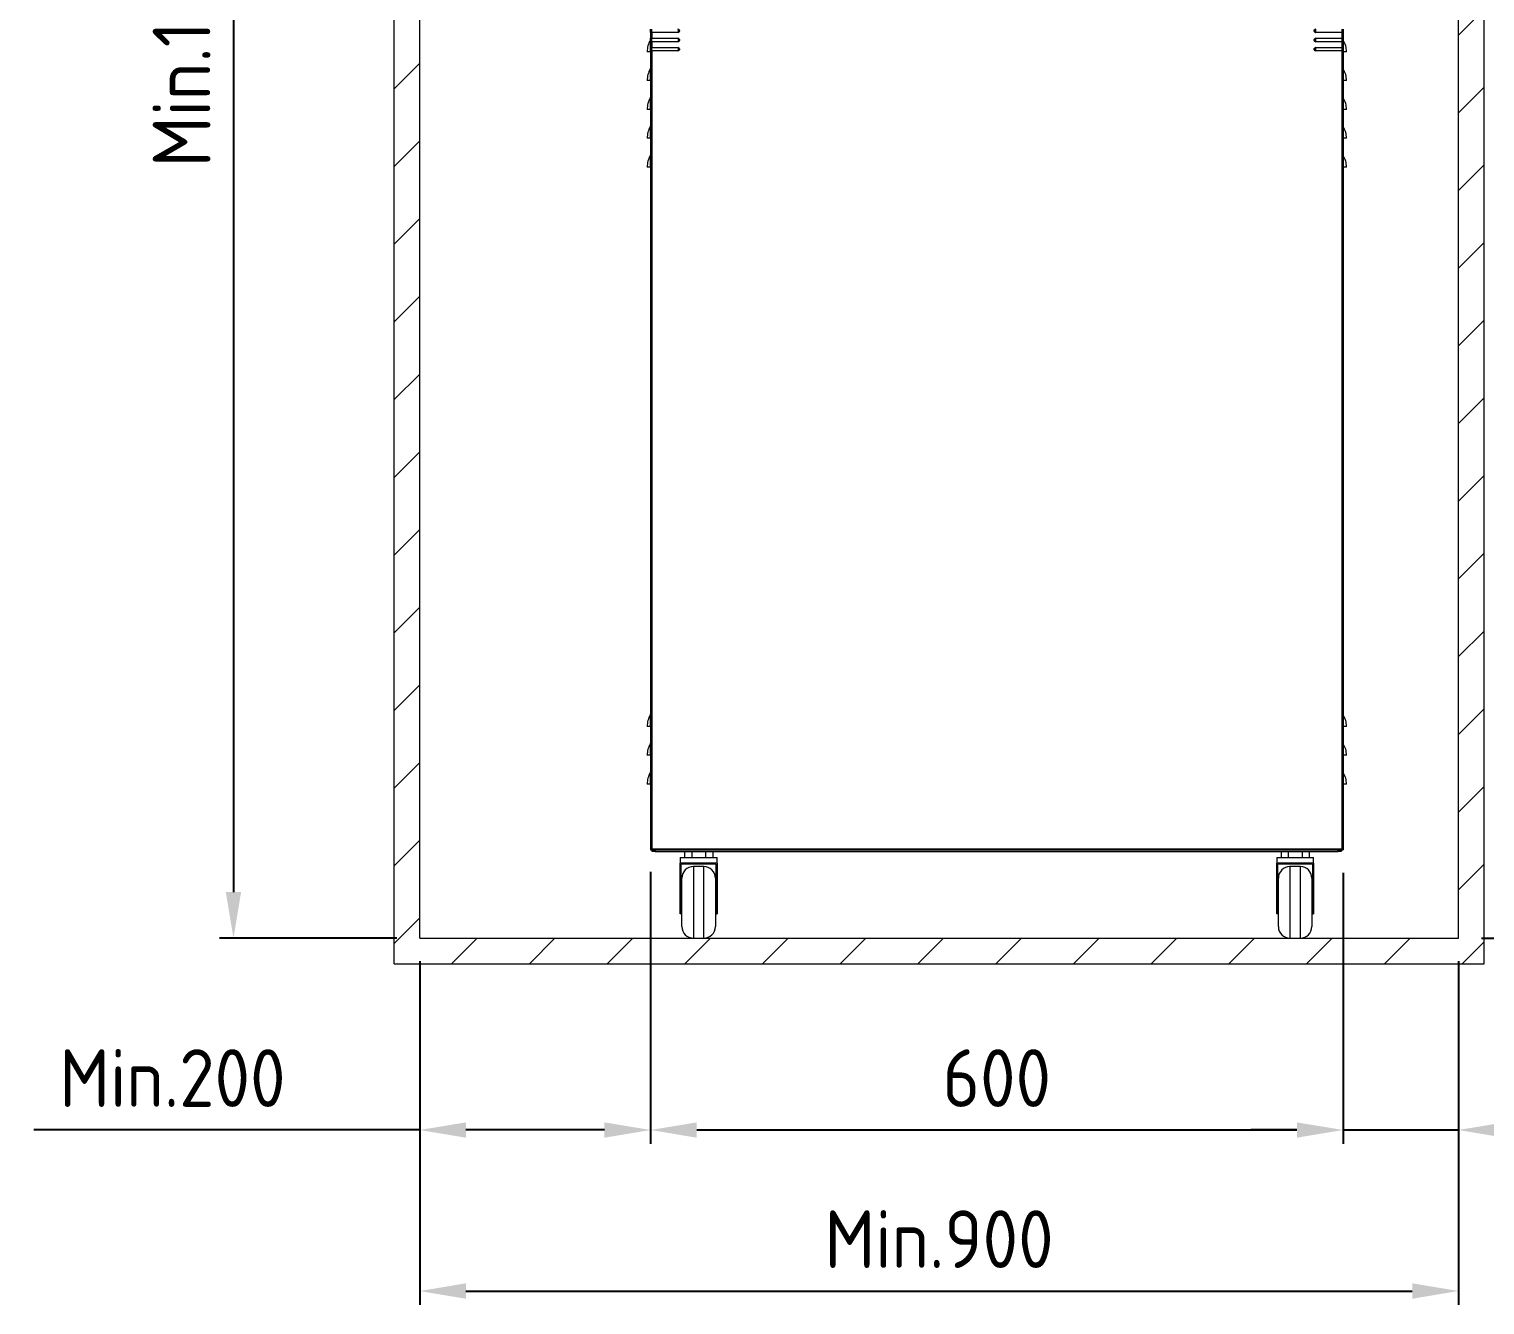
# Model space of a CAD drawing. Header units: millimetres. Extents: x 0 to 5860, y 0 to 4120.
# Drawn here: x 1856 to 3118, y 942 to 2048 of the extents above; entities that cross this region are included whole.
import ezdxf

# ---------------------------------------------------------------- set-up
doc = ezdxf.new("R2010")
doc.units = ezdxf.units.MM
doc.layers.get('0').update_dxf_attribs({"lineweight": 15})
doc.layers.add('D', color=3, linetype='Continuous', lineweight=13)
doc.layers.add('S', color=4, linetype='Continuous', lineweight=15)
doc.styles.add('STU25', font='isocp2.shx')
doc.dimstyles.new('STU25', dxfattribs={"dimscale": 20, "dimtxt": 2.5, "dimasz": 2, "dimexe": 0.6, "dimexo": 1, "dimgap": 1, "dimtad": 1, "dimdsep": 46, "dimtxsty": 'STU25', "dimcen": 2, "dimazin": 2, "dimtfac": 1, "dimtmove": 0, "dimatfit": 3, "dimfxl": 0, "dimtolj": 1, "dimtzin": 0, "dimarcsym": 0})

# ---------------------------------------------------------------- blocks, each defined once
blk = doc.blocks.new('*D5')
at = {"layer": 'D', "color": 0, "lineweight": -2}
for p, q in [((2174.6, 2811.3), (2021.2, 2811.3)), ((2033.2, 2771.3), (2033.2, 1300.3)), ((2174.6, 1260.3), (2021.2, 1260.3))]:
    blk.add_line(p, q, dxfattribs=at)
at = {"layer": 'D', "color": 0}
for points in [[(2026.5, 2771.3), (2039.8, 2771.3), (2033.2, 2811.3)], [(2026.5, 1300.3), (2039.8, 1300.3), (2033.2, 1260.3)]]:
    blk.add_solid(points, dxfattribs=at)
at = {"layer": 'Defpoints', "color": 0}
for p in [(2194.6, 2811.3), (2033.2, 1260.3), (2194.6, 1260.3)]:
    blk.add_point(p, dxfattribs=at)
at = {"layer": 'D', "color": 0, "insert": (1988.2, 2035.8), "char_height": 50, "attachment_point": 5, "rotation": 90, "style": 'STU25'}
blk.add_mtext('\\A1;Min.1551', dxfattribs=at)
blk = doc.blocks.new('*D6')
at = {"layer": 'D', "color": 0, "lineweight": -2}
for p, q in [((3013.6, 2240.3), (3324.9, 2240.3)), ((3312.9, 1300.3), (3312.9, 2200.3)), ((3114.6, 1260.3), (3324.9, 1260.3))]:
    blk.add_line(p, q, dxfattribs=at)
at = {"layer": 'D', "color": 0}
for points in [[(3306.2, 2200.3), (3319.5, 2200.3), (3312.9, 2240.3)], [(3306.2, 1300.3), (3319.5, 1300.3), (3312.9, 1260.3)]]:
    blk.add_solid(points, dxfattribs=at)
at = {"layer": 'Defpoints', "color": 0}
for p in [(2993.6, 2240.3), (3312.9, 2240.3), (3094.6, 1260.3)]:
    blk.add_point(p, dxfattribs=at)
at = {"layer": 'D', "color": 0, "insert": (3267.9, 1750.3), "char_height": 50, "attachment_point": 5, "rotation": 90, "style": 'STU25'}
blk.add_mtext('\\A1;980', dxfattribs=at)
blk = doc.blocks.new('*D7')
at = {"layer": 'D', "color": 0, "lineweight": -2}
for p, q in [((2194.6, 1240.3), (2194.6, 942.4)), ((3094.6, 1240.3), (3094.6, 942.4)), ((2234.6, 954.4), (3054.6, 954.4))]:
    blk.add_line(p, q, dxfattribs=at)
at = {"layer": 'D', "color": 0}
for points in [[(2234.6, 961.1), (2234.6, 947.7), (2194.6, 954.4)], [(3054.6, 961.1), (3054.6, 947.7), (3094.6, 954.4)]]:
    blk.add_solid(points, dxfattribs=at)
at = {"layer": 'Defpoints', "color": 0}
for p in [(2194.6, 1260.3), (3094.6, 1260.3), (3094.6, 954.4)]:
    blk.add_point(p, dxfattribs=at)
at = {"layer": 'D', "color": 0, "insert": (2644.6, 999.4), "char_height": 50, "attachment_point": 5, "style": 'STU25'}
blk.add_mtext('\\A1;Min.900', dxfattribs=at)
blk = doc.blocks.new('*D8')
at = {"layer": 'D', "color": 0, "lineweight": -2}
for p, q in [((2394.6, 1317.8), (2394.6, 1082)), ((2994.6, 1316.8), (2994.6, 1082)), ((2434.6, 1094), (2954.6, 1094))]:
    blk.add_line(p, q, dxfattribs=at)
at = {"layer": 'D', "color": 0}
for points in [[(2434.6, 1100.6), (2434.6, 1087.3), (2394.6, 1094)], [(2954.6, 1100.6), (2954.6, 1087.3), (2994.6, 1094)]]:
    blk.add_solid(points, dxfattribs=at)
at = {"layer": 'Defpoints', "color": 0}
for p in [(2394.6, 1337.8), (2994.6, 1336.8), (2994.6, 1094)]:
    blk.add_point(p, dxfattribs=at)
at = {"layer": 'D', "color": 0, "insert": (2694.6, 1139), "char_height": 50, "attachment_point": 5, "style": 'STU25'}
blk.add_mtext('\\A1;600', dxfattribs=at)
blk = doc.blocks.new('*D9')
at = {"layer": 'D', "color": 0, "lineweight": -2}
for p, q in [((2394.6, 1317.8), (2394.6, 1082)), ((2194.6, 1240.3), (2194.6, 1082)), ((2194.6, 1094), (1860.2, 1094)), ((2354.6, 1094), (2234.6, 1094))]:
    blk.add_line(p, q, dxfattribs=at)
at = {"layer": 'D', "color": 0}
for points in [[(2234.6, 1100.6), (2234.6, 1087.3), (2194.6, 1094)], [(2354.6, 1100.6), (2354.6, 1087.3), (2394.6, 1094)]]:
    blk.add_solid(points, dxfattribs=at)
at = {"layer": 'Defpoints', "color": 0}
for p in [(2394.6, 1337.8), (2194.6, 1260.3), (2394.6, 1094)]:
    blk.add_point(p, dxfattribs=at)
at = {"layer": 'D', "color": 0, "insert": (1980.3, 1139), "char_height": 50, "attachment_point": 5, "style": 'STU25'}
blk.add_mtext('\\A1;Min.200', dxfattribs=at)
blk = doc.blocks.new('*D10')
at = {"layer": 'D', "color": 0, "lineweight": -2}
for p, q in [((2994.6, 1316.8), (2994.6, 1082)), ((3094.6, 1240.3), (3094.6, 1082)), ((2954.6, 1094), (2914.6, 1094)), ((2994.6, 1094), (3094.6, 1094)), ((3134.6, 1094), (3404.7, 1094))]:
    blk.add_line(p, q, dxfattribs=at)
at = {"layer": 'D', "color": 0}
for points in [[(2954.6, 1100.6), (2954.6, 1087.3), (2994.6, 1094)], [(3134.6, 1100.6), (3134.6, 1087.3), (3094.6, 1094)]]:
    blk.add_solid(points, dxfattribs=at)
at = {"layer": 'Defpoints', "color": 0}
for p in [(2994.6, 1336.8), (3094.6, 1260.3), (3094.6, 1094)]:
    blk.add_point(p, dxfattribs=at)
at = {"layer": 'D', "color": 0, "insert": (3289.6, 1139), "char_height": 50, "attachment_point": 5, "style": 'STU25'}
blk.add_mtext('\\A1;Min.100', dxfattribs=at)
blk = doc.blocks.new('FRHYR')
at = {"color": 7, "linetype": 'Continuous', "lineweight": 15}
for p, q in [((2480.6, -2965.2), (2480.6, -2962.2)), ((3080.6, -2962.2), (3080.6, -2965.2)), ((2480.5, -2981.8), (2480.5, -2971.8)), ((2480.6, -2965.2), (2480.6, -2970.2)), ((2481.6, -2965.2), (2480.6, -2965.2)), ((2480.6, -2973.2), (2480.6, -2970.2)), ((2480.6, -2970.2), (2481.6, -2970.2)), ((2480.6, -2973.2), (2480.6, -2978.2)), ((2481.6, -2973.2), (2480.6, -2973.2)), ((2504.1, -2965.2), (2481.6, -2965.2)), ((2481.6, -2965.2), (2481.6, -2970.2)), ((2481.6, -2970.2), (2504.1, -2970.2)), ((2504.1, -2973.2), (2481.6, -2973.2)), ((2481.6, -2973.2), (2481.6, -2978.2)), ((3079.6, -2965.2), (3057.1, -2965.2)), ((3057.1, -2970.2), (3079.6, -2970.2)), ((3079.6, -2973.2), (3057.1, -2973.2)), ((3080.6, -2965.2), (3079.6, -2965.2)), ((3079.6, -2965.2), (3079.6, -2970.2)), ((3079.6, -2970.2), (3080.6, -2970.2)), ((3080.6, -2973.2), (3079.6, -2973.2)), ((3079.6, -2973.2), (3079.6, -2978.2)), ((3080.6, -2965.2), (3080.6, -2970.2)), ((3080.6, -2970.2), (3080.6, -2973.2)), ((3080.6, -2973.2), (3080.6, -2978.2)), ((3080.8, -2971.8), (3080.8, -2981.8)), ((2480.5, -2981.8), (2477.6, -2981.8)), ((2477.6, -2981.8), (2477.6, -2981.8)), ((2480.6, -2981.8), (2480.5, -2981.8)), ((2480.6, -2981.2), (2480.6, -2978.2)), ((2480.6, -2978.2), (2481.6, -2978.2)), ((2480.6, -2981.2), (2480.6, -3672.7)), ((2481.6, -2981.2), (2480.6, -2981.2)), ((2481.6, -2978.2), (2504.1, -2978.2)), ((2481.6, -2981.2), (2481.6, -3672.7)), ((2504.1, -2981.2), (2481.6, -2981.2)), ((3057.1, -2978.2), (3079.6, -2978.2)), ((3079.6, -2981.2), (3057.1, -2981.2)), ((3079.6, -2978.2), (3080.6, -2978.2)), ((3079.6, -2981.2), (3079.6, -3672.7)), ((3080.6, -2981.2), (3079.6, -2981.2)), ((3080.6, -2978.2), (3080.6, -2981.2)), ((3080.6, -2981.2), (3080.6, -3672.7)), ((3080.8, -2981.8), (3080.6, -2981.8)), ((3083.6, -2981.8), (3080.8, -2981.8)), ((2480.5, -3006.8), (2480.5, -2996.8)), ((3080.8, -2996.8), (3080.8, -3006.8)), ((2480.5, -3006.8), (2477.6, -3006.8)), ((2477.6, -3006.8), (2477.6, -3006.8)), ((2480.6, -3006.8), (2480.5, -3006.8)), ((3080.8, -3006.8), (3080.6, -3006.8)), ((3083.6, -3006.8), (3080.8, -3006.8)), ((2480.5, -3031.8), (2480.5, -3021.8)), ((3080.8, -3021.8), (3080.8, -3031.8)), ((2480.5, -3031.8), (2477.6, -3031.8)), ((2477.6, -3031.8), (2477.6, -3031.8)), ((2480.6, -3031.8), (2480.5, -3031.8)), ((3080.8, -3031.8), (3080.6, -3031.8)), ((3083.6, -3031.8), (3080.8, -3031.8)), ((2480.5, -3056.8), (2480.5, -3046.8)), ((3080.8, -3046.8), (3080.8, -3056.8)), ((2480.5, -3056.8), (2477.6, -3056.8)), ((2477.6, -3056.8), (2477.6, -3056.8)), ((2480.6, -3056.8), (2480.5, -3056.8)), ((3080.8, -3056.8), (3080.6, -3056.8)), ((3083.6, -3056.8), (3080.8, -3056.8)), ((2480.5, -3081.8), (2480.5, -3071.8)), ((3080.8, -3071.8), (3080.8, -3081.8)), ((2480.5, -3081.8), (2477.6, -3081.8)), ((2477.6, -3081.8), (2477.6, -3081.8)), ((2480.6, -3081.8), (2480.5, -3081.8)), ((3080.8, -3081.8), (3080.6, -3081.8)), ((3083.6, -3081.8), (3080.8, -3081.8)), ((2480.5, -3566.7), (2480.5, -3556.7)), ((3080.8, -3556.7), (3080.8, -3566.7)), ((2477.6, -3566.7), (2477.6, -3566.7)), ((2480.5, -3566.7), (2477.6, -3566.7)), ((2480.6, -3566.7), (2480.5, -3566.7)), ((3080.8, -3566.7), (3080.6, -3566.7)), ((3083.6, -3566.7), (3080.8, -3566.7)), ((2480.5, -3591.7), (2480.5, -3581.7)), ((3080.8, -3581.7), (3080.8, -3591.7)), ((2477.6, -3591.7), (2477.6, -3591.7)), ((2480.5, -3591.7), (2477.6, -3591.7)), ((2480.6, -3591.7), (2480.5, -3591.7)), ((3080.8, -3591.7), (3080.6, -3591.7)), ((3083.6, -3591.7), (3080.8, -3591.7)), ((2480.5, -3616.7), (2480.5, -3606.7)), ((3080.8, -3606.7), (3080.8, -3616.7)), ((2477.6, -3616.7), (2477.6, -3616.7)), ((2480.5, -3616.7), (2477.6, -3616.7)), ((2480.6, -3616.7), (2480.5, -3616.7)), ((3080.8, -3616.7), (3080.6, -3616.7)), ((3083.6, -3616.7), (3080.8, -3616.7)), ((2480.6, -3672.7), (2480.6, -3673.7)), ((2480.6, -3673.7), (2481.6, -3673.7)), ((2481.6, -3672.7), (3079.6, -3672.7)), ((2481.6, -3672.7), (2481.6, -3673.7)), ((2481.6, -3673.7), (2481.7, -3673.7)), ((2481.7, -3673.7), (3079.5, -3673.7)), ((2482.1, -3675.2), (2482.1, -3673.7)), ((2483.7, -3675.2), (2482.1, -3675.2)), ((2483.7, -3673.7), (2483.7, -3675.2)), ((2484.7, -3675.2), (2483.7, -3675.2)), ((2484.7, -3673.7), (2484.7, -3675.2)), ((2484.7, -3675.2), (3076.5, -3675.2)), ((2506.2, -3680.2), (2538.2, -3680.2)), ((2506.2, -3680.2), (2506.2, -3685.2)), ((2510.1, -3675.2), (2510.1, -3680.2)), ((2516.2, -3675.2), (2516.2, -3680.2)), ((2528.3, -3675.2), (2528.3, -3680.2)), ((2534.4, -3675.2), (2534.4, -3680.2)), ((2538.2, -3685.2), (2538.2, -3680.2)), ((3023.1, -3680.2), (3023.1, -3685.2)), ((3023.1, -3680.2), (3055.1, -3680.2)), ((3027, -3675.2), (3027, -3680.2)), ((3033, -3675.2), (3033, -3680.2)), ((3045.2, -3675.2), (3045.2, -3680.2)), ((3051.2, -3675.2), (3051.2, -3680.2)), ((3055.1, -3685.2), (3055.1, -3680.2)), ((3076.5, -3675.2), (3076.5, -3673.7)), ((3077.5, -3675.2), (3076.5, -3675.2)), ((3077.5, -3675.2), (3077.5, -3673.7)), ((3079.1, -3675.2), (3077.5, -3675.2)), ((3079.1, -3673.7), (3079.1, -3675.2)), ((3079.5, -3673.7), (3079.6, -3673.7)), ((3079.6, -3672.7), (3079.6, -3673.7)), ((3079.6, -3673.7), (3080.6, -3673.7)), ((3080.6, -3672.7), (3080.6, -3673.7)), ((2522.2, -3685.2), (2506.2, -3685.2)), ((2506.2, -3727.5), (2506.2, -3685.2)), ((2537.2, -3686.2), (2507.2, -3686.2)), ((2507.2, -3727.5), (2507.2, -3686.2)), ((2526.7, -3688.2), (2517.7, -3688.2)), ((2538.2, -3685.2), (2522.2, -3685.2)), ((2537.2, -3686.2), (2537.2, -3727.5)), ((2538.2, -3685.2), (2538.2, -3727.5)), ((3023.1, -3727.5), (3023.1, -3685.2)), ((3039.1, -3685.2), (3023.1, -3685.2)), ((3024.1, -3727.5), (3024.1, -3686.2)), ((3054.1, -3686.2), (3024.1, -3686.2)), ((3043.6, -3688.2), (3034.6, -3688.2)), ((3055.1, -3685.2), (3039.1, -3685.2)), ((3054.1, -3686.2), (3054.1, -3727.5)), ((3055.1, -3685.2), (3055.1, -3727.5)), ((2507.7, -3719.2), (2507.7, -3698.2)), ((2536.7, -3698.2), (2536.7, -3719.2)), ((3024.6, -3719.2), (3024.6, -3698.2)), ((3053.6, -3698.2), (3053.6, -3719.2)), ((2507.7, -3712.7), (2507.2, -3712.7)), ((2507.7, -3740.2), (2507.7, -3719.2)), ((2537.2, -3712.7), (2536.7, -3712.7)), ((2536.7, -3719.2), (2536.7, -3740.2)), ((3024.6, -3712.7), (3024.1, -3712.7)), ((3024.6, -3740.2), (3024.6, -3719.2)), ((3054.1, -3712.7), (3053.6, -3712.7)), ((3053.6, -3719.2), (3053.6, -3740.2)), ((2507.2, -3727.5), (2506.2, -3727.5)), ((2506.2, -3729.2), (2506.2, -3727.5)), ((2507.2, -3729.2), (2506.2, -3729.2)), ((2507.2, -3725.7), (2507.7, -3725.7)), ((2507.2, -3729.2), (2507.2, -3727.5)), ((2536.7, -3725.7), (2537.2, -3725.7)), ((2537.2, -3727.5), (2538.2, -3727.5)), ((2537.2, -3727.5), (2537.2, -3729.2)), ((2537.2, -3729.2), (2538.2, -3729.2)), ((2538.2, -3727.5), (2538.2, -3729.2)), ((3024.1, -3727.5), (3023.1, -3727.5)), ((3023.1, -3729.2), (3023.1, -3727.5)), ((3024.1, -3729.2), (3023.1, -3729.2)), ((3024.1, -3725.7), (3024.6, -3725.7)), ((3024.1, -3729.2), (3024.1, -3727.5)), ((3053.6, -3725.7), (3054.1, -3725.7)), ((3054.1, -3727.5), (3055.1, -3727.5)), ((3054.1, -3727.5), (3054.1, -3729.2)), ((3054.1, -3729.2), (3055.1, -3729.2)), ((3055.1, -3727.5), (3055.1, -3729.2)), ((2517.7, -3750.2), (2526.7, -3750.2)), ((3034.6, -3750.2), (3043.6, -3750.2))]:
    blk.add_line(p, q, dxfattribs=at)
at = {"color": 8, "linetype": 'Continuous', "lineweight": 15}
for p, q in [((2504.6, -2962.3), (2504.6, -2965.1)), ((3056.6, -2962.3), (3056.6, -2965.1)), ((2504.6, -2970.3), (2504.6, -2973.1)), ((3056.6, -2970.3), (3056.6, -2973.1)), ((2504.6, -2978.3), (2504.6, -2981.1)), ((3056.6, -2978.3), (3056.6, -2981.1)), ((2517.7, -3688.2), (2517.7, -3719.2)), ((2526.7, -3719.2), (2526.7, -3688.2)), ((3034.6, -3688.2), (3034.6, -3719.2)), ((3043.6, -3719.2), (3043.6, -3688.2)), ((2517.7, -3719.2), (2517.7, -3750.2)), ((2526.7, -3750.2), (2526.7, -3719.2)), ((3034.6, -3719.2), (3034.6, -3750.2)), ((3043.6, -3750.2), (3043.6, -3719.2))]:
    blk.add_line(p, q, dxfattribs=at)
at = {"color": 7, "linetype": 'Continuous', "lineweight": 15}
for centre, radius, start, end in [((2504.1, -2963.7), 1.5, 270, 90), ((3057.1, -2963.7), 1.5, 90, 270), ((2496.6, -2981.8), 19, 148.2113, 180.1536), ((2479.6, -2971.2), 1, 328.2113, 0), ((2504.1, -2971.7), 1.5, 270, 90), ((3057.1, -2971.7), 1.5, 90, 270), ((3081.6, -2971.2), 1, 180, 211.7887), ((3064.6, -2981.8), 19, 359.8408, 31.7887), ((2504.1, -2979.7), 1.5, 270, 90), ((3057.1, -2979.7), 1.5, 90, 270), ((2496.6, -3006.8), 19, 148.2113, 180.1536), ((2479.6, -2996.2), 1, 328.2113, 0), ((3081.6, -2996.2), 1, 180, 211.7887), ((3064.6, -3006.8), 19, 359.8408, 31.7887), ((2496.6, -3031.8), 19, 148.2113, 180.1536), ((2479.6, -3021.2), 1, 328.2113, 0), ((3081.6, -3021.2), 1, 180, 211.7887), ((3064.6, -3031.8), 19, 359.8408, 31.7887), ((2496.6, -3056.8), 19, 148.2113, 180.1536), ((2479.6, -3046.2), 1, 328.2113, 0), ((3081.6, -3046.2), 1, 180, 211.7887), ((3064.6, -3056.8), 19, 359.8408, 31.7887), ((2496.6, -3081.8), 19, 148.2113, 180.1536), ((2479.6, -3071.2), 1, 328.2113, 0), ((3081.6, -3071.2), 1, 180, 211.7887), ((3064.6, -3081.8), 19, 359.8408, 31.7887), ((2496.6, -3566.7), 19, 148.2113, 180.1536), ((2479.6, -3556.1), 1, 328.2113, 0), ((3081.6, -3556.1), 1, 180, 211.7887), ((3064.6, -3566.7), 19, 359.8408, 31.7887), ((2496.6, -3591.7), 19, 148.2113, 180.1536), ((2479.6, -3581.1), 1, 328.2113, 0), ((3081.6, -3581.1), 1, 180, 211.7887), ((3064.6, -3591.7), 19, 359.8408, 31.7887), ((2496.6, -3616.7), 19, 148.2113, 180.1536), ((2479.6, -3606.1), 1, 328.2113, 0), ((3081.6, -3606.1), 1, 180, 211.7887), ((3064.6, -3616.7), 19, 359.8408, 31.7887), ((2517.7, -3698.2), 10, 90, 180), ((2526.7, -3698.2), 10, 0, 90), ((3034.6, -3698.2), 10, 90, 180), ((3043.6, -3698.2), 10, 0, 90), ((2517.7, -3740.2), 10, 180, 270), ((2526.7, -3740.2), 10, 270, 0), ((3034.6, -3740.2), 10, 180, 270), ((3043.6, -3740.2), 10, 270, 0)]:
    blk.add_arc(centre, radius, start, end, dxfattribs=at)
for points, knots in [([(2481.6, -2965.2), (2481.6, -2965.2), (2481.6, -2965.2), (2481.6, -2965.1), (2481.6, -2964.8), (2481.6, -2964.4), (2481.6, -2963.9), (2481.6, -2963.4), (2481.6, -2962.9), (2481.6, -2962.5), (2481.6, -2962.3), (2481.6, -2962.2), (2481.6, -2962.2), (2481.6, -2962.2)], [0, 0, 0, 0, 0.033036, 0.140556, 0.248052, 0.355468, 0.462788, 0.570054, 0.677295, 0.78457, 0.89192, 0.999359, 1, 1, 1, 1]), ([(2504.1, -2962.2), (2504.1, -2962.2), (2504.4, -2962.2), (2504.8, -2962.4), (2505.2, -2962.7), (2505.5, -2963.1), (2505.6, -2963.6), (2505.6, -2964.1), (2505.4, -2964.6), (2505, -2964.9), (2504.6, -2965.2), (2504.2, -2965.2), (2504.1, -2965.2)], [0, 0, 0, 0, 0.0407492, 0.1482627, 0.2557413, 0.3631377, 0.4704569, 0.5777004, 0.6849393, 0.7922067, 0.8995591, 1, 1, 1, 1]), ([(3057.1, -2965.2), (3057, -2965.2), (3056.7, -2965.2), (3056.3, -2965), (3056, -2964.7), (3055.7, -2964.4), (3055.6, -2963.9), (3055.6, -2963.4), (3055.8, -2962.9), (3056.2, -2962.5), (3056.6, -2962.3), (3057, -2962.2), (3057.1, -2962.2)], [0, 0, 0, 0, 0.079757, 0.187246, 0.254643, 0.361906, 0.469179, 0.576421, 0.683629, 0.790885, 0.898211, 1, 1, 1, 1]), ([(3079.6, -2962.2), (3079.6, -2962.2), (3079.6, -2962.2), (3079.6, -2962.4), (3079.6, -2962.7), (3079.6, -2963.1), (3079.6, -2963.6), (3079.6, -2964.1), (3079.6, -2964.6), (3079.6, -2964.9), (3079.6, -2965.2), (3079.6, -2965.2), (3079.6, -2965.2)], [0, 0, 0, 0, 0.040749, 0.148259, 0.255743, 0.363137, 0.470457, 0.577701, 0.684939, 0.792207, 0.899556, 1, 1, 1, 1]), ([(2481.6, -2973.2), (2481.6, -2973.2), (2481.6, -2973.2), (2481.6, -2973.1), (2481.6, -2972.8), (2481.6, -2972.4), (2481.6, -2971.9), (2481.6, -2971.4), (2481.6, -2970.9), (2481.6, -2970.5), (2481.6, -2970.3), (2481.6, -2970.2), (2481.6, -2970.2), (2481.6, -2970.2)], [0, 0, 0, 0, 0.0330359, 0.1405587, 0.2480474, 0.3554644, 0.4627968, 0.57005, 0.677291, 0.7845756, 0.8919198, 0.9993586, 1, 1, 1, 1]), ([(2504.1, -2970.2), (2504.1, -2970.2), (2504.4, -2970.2), (2504.8, -2970.4), (2505.2, -2970.7), (2505.5, -2971.1), (2505.6, -2971.6), (2505.6, -2972.1), (2505.4, -2972.6), (2505, -2972.9), (2504.6, -2973.2), (2504.2, -2973.2), (2504.1, -2973.2)], [0, 0, 0, 0, 0.040749, 0.148262, 0.255733, 0.36314, 0.470447, 0.577703, 0.684942, 0.792209, 0.899561, 1, 1, 1, 1]), ([(3057.1, -2973.2), (3057, -2973.2), (3056.7, -2973.2), (3056.3, -2973), (3056, -2972.7), (3055.7, -2972.4), (3055.6, -2971.9), (3055.6, -2971.4), (3055.8, -2970.9), (3056.2, -2970.5), (3056.6, -2970.3), (3057, -2970.2), (3057.1, -2970.2)], [0, 0, 0, 0, 0.079755, 0.187244, 0.254641, 0.361904, 0.469189, 0.576418, 0.683626, 0.790882, 0.898213, 1, 1, 1, 1]), ([(3079.6, -2970.2), (3079.6, -2970.2), (3079.6, -2970.2), (3079.6, -2970.4), (3079.6, -2970.7), (3079.6, -2971.1), (3079.6, -2971.6), (3079.6, -2972.1), (3079.6, -2972.6), (3079.6, -2972.9), (3079.6, -2973.2), (3079.6, -2973.2), (3079.6, -2973.2)], [0, 0, 0, 0, 0.040749, 0.148259, 0.255735, 0.36314, 0.470447, 0.577703, 0.684942, 0.792209, 0.899558, 1, 1, 1, 1]), ([(2481.6, -2981.2), (2481.6, -2981.2), (2481.6, -2981.2), (2481.6, -2981.1), (2481.6, -2980.8), (2481.6, -2980.4), (2481.6, -2979.9), (2481.6, -2979.4), (2481.6, -2978.9), (2481.6, -2978.5), (2481.6, -2978.3), (2481.6, -2978.2), (2481.6, -2978.2), (2481.6, -2978.2)], [0, 0, 0, 0, 0.033036, 0.140558, 0.248046, 0.355462, 0.462793, 0.570059, 0.677299, 0.784573, 0.891923, 0.999358, 1, 1, 1, 1]), ([(2504.1, -2978.2), (2504.1, -2978.2), (2504.4, -2978.2), (2504.8, -2978.4), (2505.2, -2978.7), (2505.5, -2979.1), (2505.6, -2979.6), (2505.6, -2980.1), (2505.4, -2980.6), (2505, -2980.9), (2504.6, -2981.2), (2504.2, -2981.2), (2504.1, -2981.2)], [0, 0, 0, 0, 0.04075, 0.148263, 0.255734, 0.363141, 0.470447, 0.577703, 0.684942, 0.792209, 0.899561, 1, 1, 1, 1]), ([(3057.1, -2981.2), (3057, -2981.2), (3056.7, -2981.2), (3056.3, -2981), (3056, -2980.7), (3055.7, -2980.4), (3055.6, -2979.9), (3055.6, -2979.4), (3055.8, -2978.9), (3056.2, -2978.5), (3056.6, -2978.3), (3057, -2978.2), (3057.1, -2978.2)], [0, 0, 0, 0, 0.079757, 0.18724, 0.254637, 0.361899, 0.469185, 0.576413, 0.683621, 0.790886, 0.898212, 1, 1, 1, 1]), ([(3079.6, -2978.2), (3079.6, -2978.2), (3079.6, -2978.2), (3079.6, -2978.4), (3079.6, -2978.7), (3079.6, -2979.1), (3079.6, -2979.6), (3079.6, -2980.1), (3079.6, -2980.6), (3079.6, -2980.9), (3079.6, -2981.2), (3079.6, -2981.2), (3079.6, -2981.2)], [0, 0, 0, 0, 0.04075, 0.14826, 0.255736, 0.36314, 0.470448, 0.577704, 0.684942, 0.792209, 0.899558, 1, 1, 1, 1]), ([(2481.7, -3673.7), (2481.7, -3673.7), (2481.7, -3673.7), (2481.6, -3673.4), (2481.6, -3673.1), (2481.6, -3672.8), (2481.6, -3672.7)], [0, 0, 0, 0, 0.249997, 0.500001, 0.750001, 1, 1, 1, 1]), ([(3079.6, -3672.7), (3079.6, -3672.8), (3079.6, -3673.1), (3079.6, -3673.4), (3079.5, -3673.7), (3079.5, -3673.7), (3079.5, -3673.7)], [0, 0, 0, 0, 0.25, 0.499999, 0.750001, 1, 1, 1, 1])]:
    blk.add_open_spline(points, degree=3, knots=knots, dxfattribs=at)

msp = doc.modelspace()

# ---------------------------------------------------------------- hatches: boundary and pattern name
at = {"layer": 'D'}
h = msp.add_hatch(dxfattribs=at)
h.set_pattern_fill('ANSI31', color=2, scale=15, style=0)
h.set_pattern_definition([(45, (-263.2, 4275.52), (-33.67596, 33.67596), [])])
h.paths.add_polyline_path([(3116.841, 1238.071), (3116.841, 2833.51), (2172.399, 2833.51), (2172.399, 1238.071)])
h.paths.add_polyline_path([(3094.618, 1260.293), (3094.618, 2811.29), (2194.621, 2811.29), (2194.621, 1260.293)], flags=16)

# ---------------------------------------------------------------- linework, layer by layer
at = {"layer": 'S', "linetype": 'Continuous'}
for p, q in [((2172.399, 1238.071), (2172.399, 2833.51)), ((3116.841, 1238.071), (3116.841, 2833.51)), ((2194.621, 1260.293), (2194.621, 2811.29)), ((3094.618, 1260.293), (3094.618, 2811.29)), ((2194.621, 1260.293), (3094.618, 1260.293)), ((2172.399, 1238.071), (3116.841, 1238.071))]:
    msp.add_line(p, q, dxfattribs=at)

# ---------------------------------------------------------------- block references
at = {"layer": 'D', "color": 2}
msp.add_blockref('FRHYR', (-85.979, 5010.518), dxfattribs=at)

# ---------------------------------------------------------------- dimensions: what is measured, and where the dimension line sits
at = {"layer": 'D'}
dim = msp.add_linear_dim(base=(2033.173, 1260.293), p1=(2194.621, 2811.29), p2=(2194.621, 1260.293), angle=90, text='Min.<>', dimstyle='STU25', dxfattribs=at)
dim.commit()
dim.dimension.update_dxf_attribs({"geometry": '*D5', "text_midpoint": (1988.173, 2035.791)})
dim = msp.add_linear_dim(base=(3312.859, 2240.293), p1=(3094.618, 1260.293), p2=(2993.611, 2240.293), angle=90, dimstyle='STU25', dxfattribs=at)
dim.commit()
dim.dimension.update_dxf_attribs({"geometry": '*D6', "text_midpoint": (3267.859, 1750.293)})
dim = msp.add_linear_dim(base=(2394.621, 1093.958), p1=(2194.621, 1260.293), p2=(2394.621, 1337.803), text='Min.<>', dimstyle='STU25', dxfattribs=at)
dim.commit()
dim.dimension.update_dxf_attribs({"geometry": '*D9', "text_midpoint": (1980.255, 1093.958), "dimtype": 160})
dim = msp.add_linear_dim(base=(2994.621, 1093.958), p1=(2394.621, 1337.803), p2=(2994.621, 1336.793), dimstyle='STU25', dxfattribs=at)
dim.commit()
dim.dimension.update_dxf_attribs({"geometry": '*D8', "text_midpoint": (2694.621, 1138.958)})
for base, p1, picture, middle in [((3094.618, 1093.958), (2994.621, 1336.793), '*D10', (3289.638, 1138.958)), ((3094.618, 954.388), (2194.621, 1260.293), '*D7', (2644.62, 999.388))]:
    dim = msp.add_linear_dim(base=base, p1=p1, p2=(3094.618, 1260.293), text='Min.<>', dimstyle='STU25', dxfattribs=at)
    dim.commit()
    dim.dimension.update_dxf_attribs({"geometry": picture, "text_midpoint": middle})

doc.saveas('drawing.dxf')
